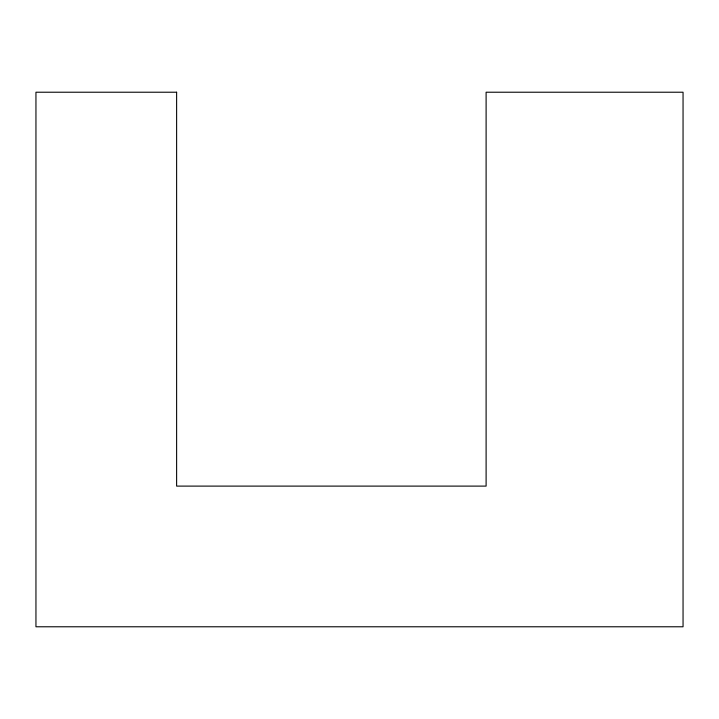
<?xml version="1.0" encoding="UTF-8"?>
<svg xmlns="http://www.w3.org/2000/svg" width="719" height="719" viewBox="0 0 719 719"><rect width="100%" height="100%" fill="white"/><g stroke="black" fill="none" stroke-linecap="round" stroke-linejoin="round"><path stroke-width="1.08" d="M176.622 92.221L35.95 92.221L35.95 626.779L683.05 626.779L683.05 92.221L486.107 92.221L486.107 486.107L176.622 486.107L176.622 92.221"/></g></svg>
